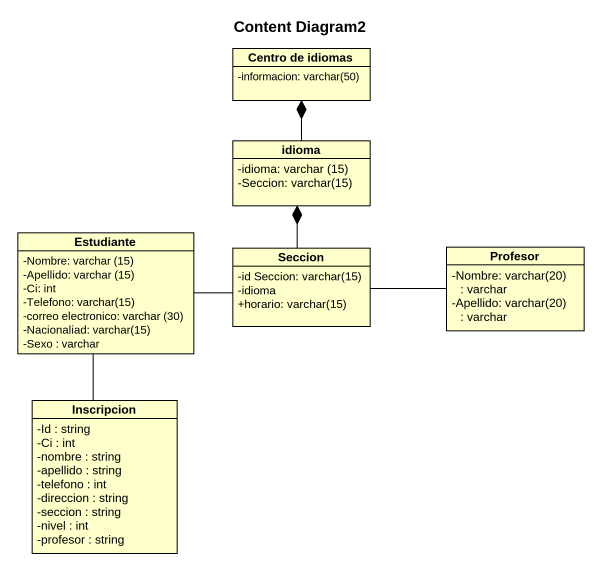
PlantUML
@startuml
title Content Diagram2
hide circle
hide empty members
skinparam classAttributeIconSize 0
class "Centro de idiomas" as Centro_de_idiomas {
  {field} -informacion: varchar(50)
}
class idioma {
  {field} -idioma: varchar (15)
  {field} -Seccion: varchar(15)
}
class Estudiante {
  {field} -Nombre: varchar (15)
  {field} -Apellido: varchar (15)
  -Ci: int
  {field} -Telefono: varchar(15)
  {field} -correo electronico: varchar (30)
  {field} -Nacionaliad: varchar(15)
  -Sexo : varchar
}
class Seccion {
  {field} -id Seccion: varchar(15)
  -idioma
  {field} +horario: varchar(15)
}
class Profesor {
  {field} -Nombre: varchar(20) : varchar
  {field} -Apellido: varchar(20) : varchar
}
class Inscripcion {
  -Id : string
  -Ci : int
  -nombre : string
  -apellido : string
  -telefono : int
  -direccion : string
  -seccion : string
  -nivel : int
  -profesor : string
}
Centro_de_idiomas *-- idioma
idioma *-- Seccion
Estudiante -right- Seccion
Profesor -left- Seccion
Inscripcion -up- Estudiante
@enduml
